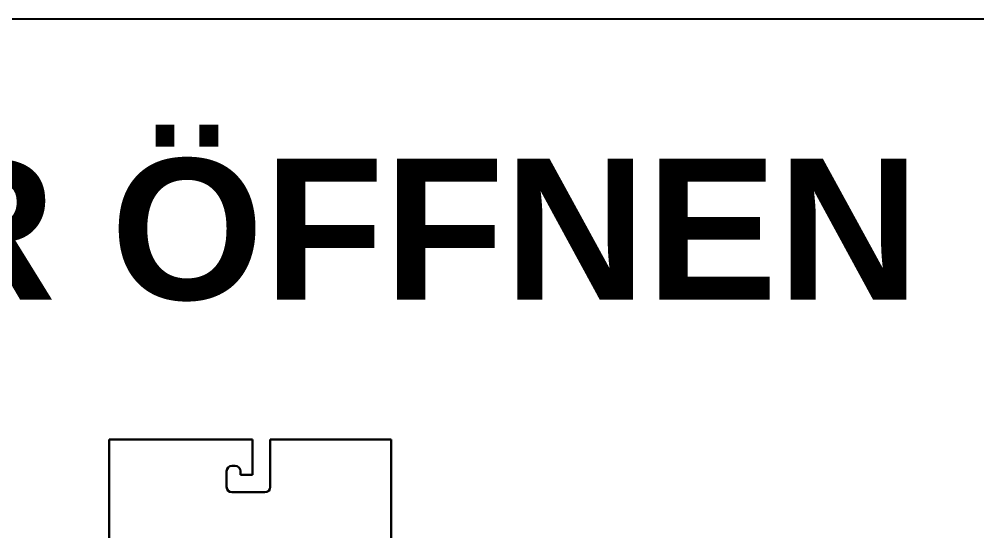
# Model space of a CAD drawing. Extents: x 159 to 725, y 98 to 296.
# Drawn here: x 551.1 to 619.1, y 259.7 to 296 of the extents above; entities that cross this region are included whole.
import ezdxf
from ezdxf.enums import TextEntityAlignment as Align

# ---------------------------------------------------------------- set-up
doc = ezdxf.new("R2010")
doc.units = 0
doc.header["$LTSCALE"] = 8
doc.header["$MEASUREMENT"] = 0
doc.layers.get('0').update_dxf_attribs({"linetype": 'CONTINUOUS'})
doc.styles.add('style1', font='')
doc.styles.get('style1').set_extended_font_data('Arial', bold=True)

msp = doc.modelspace()

# ---------------------------------------------------------------- linework, layer by layer
at = {"lineweight": 30}
for p, q in [((557.5, 231.149), (557.5, 266.149)), ((557.5, 266.149), (567.675, 266.149)), ((567.675, 266.149), (567.675, 263.649)), ((568.925, 266.149), (577.5, 266.149)), ((568.925, 262.774), (568.925, 266.149)), ((577.5, 266.149), (577.5, 231.149)), ((565.828, 263.649), (565.828, 263.899)), ((566.203, 264.274), (566.434, 264.274)), ((566.809, 263.899), (566.809, 263.649)), ((565.828, 263.649), (565.828, 262.774)), ((567.675, 263.649), (566.809, 263.649)), ((566.203, 262.399), (568.55, 262.399))]:
    msp.add_line(p, q, dxfattribs=at)
at = {"color": 7}
msp.add_lwpolyline([(620, 296), (515, 296), (515, 197), (620, 197)], close=True, dxfattribs=at)
at = {"lineweight": 30}
for centre, start, end in [((566.203, 263.899), 90, 180), ((566.434, 263.899), 0, 90), ((566.203, 262.774), 180, 270), ((568.55, 262.774), 270, 0)]:
    msp.add_arc(centre, 0.375, start, end, dxfattribs=at)

# ---------------------------------------------------------------- texts
at = {"color": 7, "style": 'style1'}
msp.add_text('HIER ÖFFNEN', height=10, dxfattribs=at).set_placement((567.682, 276.082), align=Align.CENTER)

doc.saveas('drawing.dxf')
